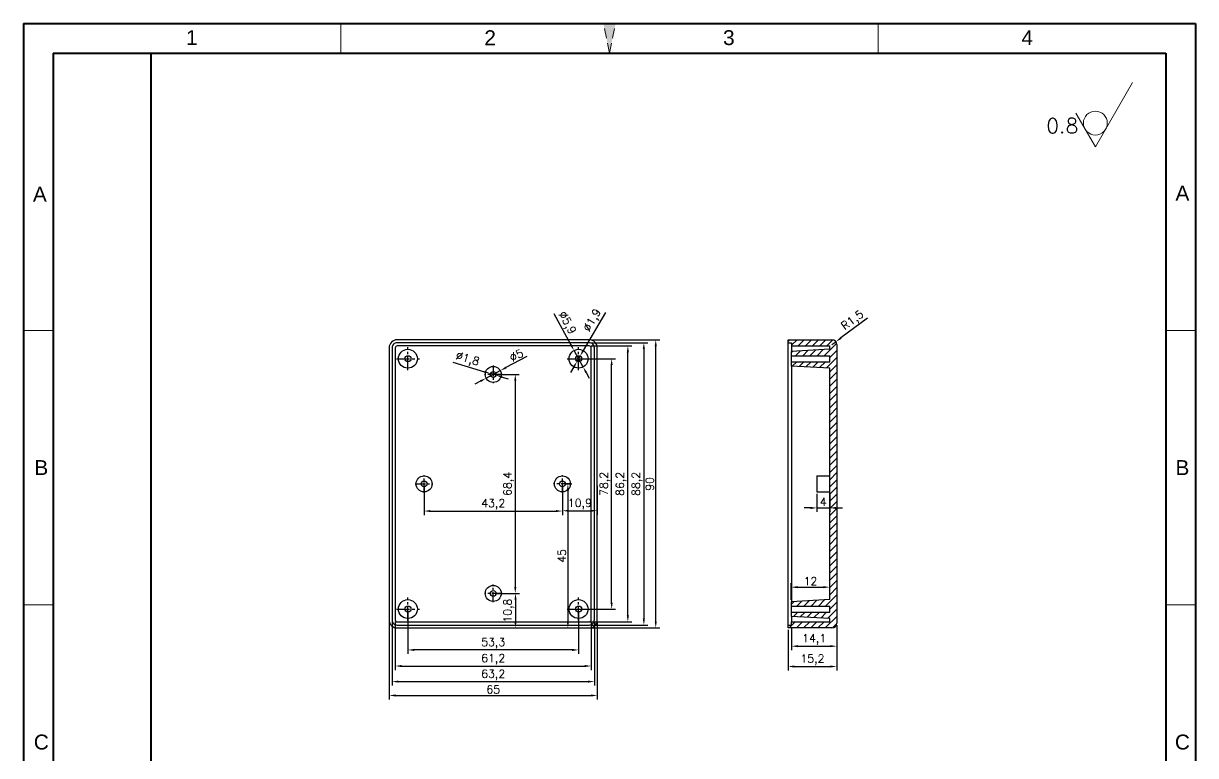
# Model space of a CAD drawing. Header units: millimetres. Extents: x 16528 to 16894, y 609 to 1143.
# Drawn here: x 16528.2 to 16894.2, y 914.5 to 1143.2 of the extents above; entities that cross this region are included whole.
import ezdxf
from ezdxf.enums import TextEntityAlignment as Align

# ---------------------------------------------------------------- set-up
doc = ezdxf.new("R2010")
doc.units = ezdxf.units.MM
for name, pattern in [('ACAD_ISO10W100', [18, 12, -3, 0, -3]), ('CENTER', [50.8, 31.75, -6.35, 6.35, -6.35]), ('HIDDEN2', [4.7625, 3.175, -1.5875])]:
    doc.linetypes.add(name, pattern=pattern)
for name, color, linetype, lineweight in [('dim', 82, 'Continuous', 9), ('图层1', 7, 'ACAD_ISO10W100', 15), ('图层4', 7, 'Continuous', 40), ('图层5', 7, 'HIDDEN2', 15), ('细实线', 3, 'Continuous', 18)]:
    doc.layers.add(name, color=color, linetype=linetype, lineweight=lineweight)
doc.layers.add('尺寸线', color=7, linetype='Continuous')
doc.styles.get("Standard").update_dxf_attribs({"font": 'txt', "bigfont": 'gbcbig.shx'})
doc.styles.add('样式 3', font='arial.ttf', dxfattribs={"height": 3.8})
doc.dimstyles.new('ISO-25', dxfattribs={"dimtxt": 2.5, "dimasz": 2.5, "dimexe": 1.25, "dimexo": 0.625, "dimtad": 1, "dimtxsty": 'Standard', "dimcen": 2.5, "dimadec": 0, "dimazin": 0, "dimtfac": 1, "dimtmove": 0, "dimatfit": 3, "dimfxl": 0, "dimarcsym": 0})

# ---------------------------------------------------------------- blocks, each defined once
blk = doc.blocks.new('*D408')
at = {"layer": 'Defpoints', "color": 0}
for p in [(16648.27, 960.25), (16701.57, 960.25), (16648.27, 947.48)]:
    blk.add_point(p, dxfattribs=at)
at = {"layer": 'dim', "color": 0, "lineweight": -2}
for p, q in [((16648.27, 959.62), (16648.27, 946.23)), ((16701.57, 959.62), (16701.57, 946.23)), ((16699.57, 947.48), (16650.27, 947.48))]:
    blk.add_line(p, q, dxfattribs=at)
at = {"layer": 'dim', "color": 0}
for points in [[(16650.27, 947.81), (16650.27, 947.14), (16648.27, 947.48)], [(16699.57, 947.81), (16699.57, 947.14), (16701.57, 947.48)]]:
    blk.add_solid(points, dxfattribs=at)
at = {"layer": 'dim', "color": 0, "insert": (16674.92, 949.56), "char_height": 2.5, "attachment_point": 5}
blk.add_mtext('53,3', dxfattribs=at)
blk = doc.blocks.new('*D409')
at = {"layer": 'Defpoints', "color": 0}
for p in [(16644.32, 956.85), (16705.52, 956.85), (16705.52, 942.46)]:
    blk.add_point(p, dxfattribs=at)
at = {"layer": 'dim', "color": 0, "lineweight": -2}
for p, q in [((16644.32, 956.22), (16644.32, 941.21)), ((16705.52, 956.22), (16705.52, 941.21)), ((16646.32, 942.46), (16703.52, 942.46))]:
    blk.add_line(p, q, dxfattribs=at)
at = {"layer": 'dim', "color": 0}
for points in [[(16646.32, 942.79), (16646.32, 942.12), (16644.32, 942.46)], [(16703.52, 942.79), (16703.52, 942.12), (16705.52, 942.46)]]:
    blk.add_solid(points, dxfattribs=at)
at = {"layer": 'dim', "color": 0, "insert": (16674.92, 944.54), "char_height": 2.5, "attachment_point": 5}
blk.add_mtext('61,2', dxfattribs=at)
blk = doc.blocks.new('*D410')
at = {"layer": 'Defpoints', "color": 0}
for p in [(16643.32, 956.85), (16706.52, 956.85), (16706.52, 937.59)]:
    blk.add_point(p, dxfattribs=at)
at = {"layer": 'dim', "color": 0, "lineweight": -2}
for p, q in [((16643.32, 956.22), (16643.32, 936.34)), ((16706.52, 956.22), (16706.52, 936.34)), ((16645.32, 937.59), (16704.52, 937.59))]:
    blk.add_line(p, q, dxfattribs=at)
at = {"layer": 'dim', "color": 0}
for points in [[(16645.32, 937.92), (16645.32, 937.26), (16643.32, 937.59)], [(16704.52, 937.92), (16704.52, 937.26), (16706.52, 937.59)]]:
    blk.add_solid(points, dxfattribs=at)
at = {"layer": 'dim', "color": 0, "insert": (16674.92, 939.67), "char_height": 2.5, "attachment_point": 5}
blk.add_mtext('63,2', dxfattribs=at)
blk = doc.blocks.new('*D411')
at = {"layer": 'Defpoints', "color": 0}
for p in [(16642.42, 956.85), (16707.42, 956.85), (16707.42, 933.25)]:
    blk.add_point(p, dxfattribs=at)
at = {"layer": 'dim', "color": 0, "lineweight": -2}
for p, q in [((16642.42, 956.22), (16642.42, 932)), ((16707.42, 956.22), (16707.42, 932)), ((16644.42, 933.25), (16705.42, 933.25))]:
    blk.add_line(p, q, dxfattribs=at)
at = {"layer": 'dim', "color": 0}
for points in [[(16644.42, 933.59), (16644.42, 932.92), (16642.42, 933.25)], [(16705.42, 933.59), (16705.42, 932.92), (16707.42, 933.25)]]:
    blk.add_solid(points, dxfattribs=at)
at = {"layer": 'dim', "color": 0, "insert": (16674.92, 935.13), "char_height": 2.5, "attachment_point": 5}
blk.add_mtext('65', dxfattribs=at)
blk = doc.blocks.new('*D412')
at = {"layer": 'Defpoints', "color": 0}
for p in [(16674.92, 1033.55), (16674.92, 965.15), (16681.81, 965.15)]:
    blk.add_point(p, dxfattribs=at)
at = {"layer": 'dim', "color": 0, "lineweight": -2}
for p, q in [((16675.55, 1033.55), (16683.06, 1033.55)), ((16681.81, 1031.55), (16681.81, 967.15)), ((16675.55, 965.15), (16683.06, 965.15))]:
    blk.add_line(p, q, dxfattribs=at)
at = {"layer": 'dim', "color": 0}
for points in [[(16681.48, 1031.55), (16682.15, 1031.55), (16681.81, 1033.55)], [(16681.48, 967.15), (16682.15, 967.15), (16681.81, 965.15)]]:
    blk.add_solid(points, dxfattribs=at)
at = {"layer": 'dim', "color": 0, "insert": (16679.73, 999.35), "char_height": 2.5, "attachment_point": 5, "rotation": 90}
blk.add_mtext('68,4', dxfattribs=at)
blk = doc.blocks.new('*D413')
at = {"layer": 'Defpoints', "color": 0}
for p in [(16653.32, 999.35), (16696.52, 999.35), (16696.52, 990.87)]:
    blk.add_point(p, dxfattribs=at)
at = {"layer": 'dim', "color": 0, "lineweight": -2}
for p, q in [((16653.32, 998.72), (16653.32, 989.62)), ((16696.52, 998.72), (16696.52, 989.62)), ((16655.32, 990.87), (16694.52, 990.87))]:
    blk.add_line(p, q, dxfattribs=at)
at = {"layer": 'dim', "color": 0}
for points in [[(16655.32, 991.2), (16655.32, 990.53), (16653.32, 990.87)], [(16694.52, 991.2), (16694.52, 990.53), (16696.52, 990.87)]]:
    blk.add_solid(points, dxfattribs=at)
at = {"layer": 'dim', "color": 0, "insert": (16674.92, 992.95), "char_height": 2.5, "attachment_point": 5}
blk.add_mtext('43,2', dxfattribs=at)
blk = doc.blocks.new('*D414')
at = {"layer": 'Defpoints', "color": 0}
for p in [(16696.52, 999.35), (16696.52, 954.35), (16698.24, 954.35)]:
    blk.add_point(p, dxfattribs=at)
at = {"layer": 'dim', "color": 0, "lineweight": -2}
for p, q in [((16697.15, 999.35), (16699.49, 999.35)), ((16698.24, 997.35), (16698.24, 956.35)), ((16697.15, 954.35), (16699.49, 954.35))]:
    blk.add_line(p, q, dxfattribs=at)
at = {"layer": 'dim', "color": 0}
for points in [[(16697.91, 997.35), (16698.57, 997.35), (16698.24, 999.35)], [(16697.91, 956.35), (16698.57, 956.35), (16698.24, 954.35)]]:
    blk.add_solid(points, dxfattribs=at)
at = {"layer": 'dim', "color": 0, "insert": (16696.37, 976.85), "char_height": 2.5, "attachment_point": 5, "rotation": 90}
blk.add_mtext('45', dxfattribs=at)
blk = doc.blocks.new('*D415')
at = {"layer": 'Defpoints', "color": 0}
for p in [(16696.52, 999.35), (16707.42, 999.35), (16707.42, 990.96)]:
    blk.add_point(p, dxfattribs=at)
at = {"layer": 'dim', "color": 0, "lineweight": -2}
for p, q in [((16696.52, 998.72), (16696.52, 989.71)), ((16707.42, 998.72), (16707.42, 989.71)), ((16698.52, 990.96), (16705.42, 990.96))]:
    blk.add_line(p, q, dxfattribs=at)
at = {"layer": 'dim', "color": 0}
for points in [[(16698.52, 991.29), (16698.52, 990.63), (16696.52, 990.96)], [(16705.42, 991.29), (16705.42, 990.63), (16707.42, 990.96)]]:
    blk.add_solid(points, dxfattribs=at)
at = {"layer": 'dim', "color": 0, "insert": (16701.97, 993.04), "char_height": 2.5, "attachment_point": 5}
blk.add_mtext('10,9', dxfattribs=at)
blk = doc.blocks.new('*D416')
at = {"layer": 'Defpoints', "color": 0}
for p in [(16674.92, 965.15), (16674.92, 954.35), (16681.87, 954.35)]:
    blk.add_point(p, dxfattribs=at)
at = {"layer": 'dim', "color": 0, "lineweight": -2}
for p, q in [((16675.55, 965.15), (16683.12, 965.15)), ((16681.87, 963.15), (16681.87, 956.35)), ((16675.55, 954.35), (16683.12, 954.35))]:
    blk.add_line(p, q, dxfattribs=at)
at = {"layer": 'dim', "color": 0}
for points in [[(16681.54, 963.15), (16682.21, 963.15), (16681.87, 965.15)], [(16681.54, 956.35), (16682.21, 956.35), (16681.87, 954.35)]]:
    blk.add_solid(points, dxfattribs=at)
at = {"layer": 'dim', "color": 0, "insert": (16679.79, 959.75), "char_height": 2.5, "attachment_point": 5, "rotation": 90}
blk.add_mtext('10,8', dxfattribs=at)
blk = doc.blocks.new('*D417')
at = {"layer": 'Defpoints', "color": 0}
for p in [(16701.57, 1038.45), (16711.9, 1038.45), (16701.57, 960.25)]:
    blk.add_point(p, dxfattribs=at)
at = {"layer": 'dim', "color": 0, "lineweight": -2}
for p, q in [((16702.2, 1038.45), (16713.15, 1038.45)), ((16711.9, 962.25), (16711.9, 1036.45)), ((16702.2, 960.25), (16713.15, 960.25))]:
    blk.add_line(p, q, dxfattribs=at)
at = {"layer": 'dim', "color": 0}
for points in [[(16711.57, 1036.45), (16712.23, 1036.45), (16711.9, 1038.45)], [(16711.57, 962.25), (16712.23, 962.25), (16711.9, 960.25)]]:
    blk.add_solid(points, dxfattribs=at)
at = {"layer": 'dim', "color": 0, "insert": (16709.82, 999.35), "char_height": 2.5, "attachment_point": 5, "rotation": 90}
blk.add_mtext('78,2', dxfattribs=at)
blk = doc.blocks.new('*D418')
at = {"layer": 'Defpoints', "color": 0}
for p in [(16704.92, 1042.45), (16716.96, 1042.45), (16704.92, 956.25)]:
    blk.add_point(p, dxfattribs=at)
at = {"layer": 'dim', "color": 0, "lineweight": -2}
for p, q in [((16705.55, 1042.45), (16718.21, 1042.45)), ((16716.96, 958.25), (16716.96, 1040.45)), ((16705.55, 956.25), (16718.21, 956.25))]:
    blk.add_line(p, q, dxfattribs=at)
at = {"layer": 'dim', "color": 0}
for points in [[(16716.63, 1040.45), (16717.3, 1040.45), (16716.96, 1042.45)], [(16716.63, 958.25), (16717.3, 958.25), (16716.96, 956.25)]]:
    blk.add_solid(points, dxfattribs=at)
at = {"layer": 'dim', "color": 0, "insert": (16714.88, 999.35), "char_height": 2.5, "attachment_point": 5, "rotation": 90}
blk.add_mtext('86,2', dxfattribs=at)
blk = doc.blocks.new('*D419')
at = {"layer": 'Defpoints', "color": 0}
for p in [(16704.92, 1043.45), (16704.92, 955.25), (16721.96, 955.25)]:
    blk.add_point(p, dxfattribs=at)
at = {"layer": 'dim', "color": 0, "lineweight": -2}
for p, q in [((16705.55, 1043.45), (16723.21, 1043.45)), ((16721.96, 1041.45), (16721.96, 957.25)), ((16705.55, 955.25), (16723.21, 955.25))]:
    blk.add_line(p, q, dxfattribs=at)
at = {"layer": 'dim', "color": 0}
for points in [[(16721.62, 1041.45), (16722.29, 1041.45), (16721.96, 1043.45)], [(16721.62, 957.25), (16722.29, 957.25), (16721.96, 955.25)]]:
    blk.add_solid(points, dxfattribs=at)
at = {"layer": 'dim', "color": 0, "insert": (16719.87, 999.35), "char_height": 2.5, "attachment_point": 5, "rotation": 90}
blk.add_mtext('88,2', dxfattribs=at)
blk = doc.blocks.new('*D420')
at = {"layer": 'Defpoints', "color": 0}
for p in [(16704.92, 1044.35), (16725.67, 1044.35), (16704.92, 954.35)]:
    blk.add_point(p, dxfattribs=at)
at = {"layer": 'dim', "color": 0, "lineweight": -2}
for p, q in [((16705.55, 1044.35), (16726.92, 1044.35)), ((16725.67, 956.35), (16725.67, 1042.35)), ((16705.55, 954.35), (16726.92, 954.35))]:
    blk.add_line(p, q, dxfattribs=at)
at = {"layer": 'dim', "color": 0}
for points in [[(16725.34, 1042.35), (16726.01, 1042.35), (16725.67, 1044.35)], [(16725.34, 956.35), (16726.01, 956.35), (16725.67, 954.35)]]:
    blk.add_solid(points, dxfattribs=at)
at = {"layer": 'dim', "color": 0, "insert": (16723.8, 999.35), "char_height": 2.5, "attachment_point": 5, "rotation": 90}
blk.add_mtext('90', dxfattribs=at)
blk = doc.blocks.new('*D421')
at = {"layer": 'Defpoints', "color": 0}
for p in [(16782.19, 955.85), (16766.99, 954.35), (16782.19, 942.31)]:
    blk.add_point(p, dxfattribs=at)
at = {"layer": 'dim', "color": 0, "lineweight": -2}
for p, q in [((16766.99, 953.72), (16766.99, 941.06)), ((16782.19, 955.22), (16782.19, 941.06)), ((16768.99, 942.31), (16780.19, 942.31))]:
    blk.add_line(p, q, dxfattribs=at)
at = {"layer": 'dim', "color": 0}
for points in [[(16768.99, 942.64), (16768.99, 941.97), (16766.99, 942.31)], [(16780.19, 942.64), (16780.19, 941.97), (16782.19, 942.31)]]:
    blk.add_solid(points, dxfattribs=at)
at = {"layer": 'dim', "color": 0, "insert": (16774.59, 944.39), "char_height": 2.5, "attachment_point": 5}
blk.add_mtext('15,2', dxfattribs=at)
blk = doc.blocks.new('*D422')
at = {"layer": 'Defpoints', "color": 0}
for p in [(16782.19, 955.85), (16768.09, 955.25), (16782.19, 948.65)]:
    blk.add_point(p, dxfattribs=at)
at = {"layer": 'dim', "color": 0, "lineweight": -2}
for p, q in [((16768.09, 954.62), (16768.09, 947.4)), ((16782.19, 955.22), (16782.19, 947.4)), ((16770.09, 948.65), (16780.19, 948.65))]:
    blk.add_line(p, q, dxfattribs=at)
at = {"layer": 'dim', "color": 0}
for points in [[(16770.09, 948.99), (16770.09, 948.32), (16768.09, 948.65)], [(16780.19, 948.99), (16780.19, 948.32), (16782.19, 948.65)]]:
    blk.add_solid(points, dxfattribs=at)
at = {"layer": 'dim', "color": 0, "insert": (16775.14, 950.74), "char_height": 2.5, "attachment_point": 5}
blk.add_mtext('14,1', dxfattribs=at)
blk = doc.blocks.new('*D423')
at = {"layer": 'Defpoints', "color": 0}
for p in [(16779.99, 967.08), (16779.99, 963.2), (16767.99, 962.55)]:
    blk.add_point(p, dxfattribs=at)
at = {"layer": 'dim', "color": 0, "lineweight": -2}
for p, q in [((16767.99, 963.18), (16767.99, 968.33)), ((16769.99, 967.08), (16777.99, 967.08)), ((16779.99, 963.82), (16779.99, 968.33))]:
    blk.add_line(p, q, dxfattribs=at)
at = {"layer": 'dim', "color": 0}
for points in [[(16769.99, 967.42), (16769.99, 966.75), (16767.99, 967.08)], [(16777.99, 967.42), (16777.99, 966.75), (16779.99, 967.08)]]:
    blk.add_solid(points, dxfattribs=at)
at = {"layer": 'dim', "color": 0, "insert": (16773.99, 968.96), "char_height": 2.5, "attachment_point": 5}
blk.add_mtext('12', dxfattribs=at)
blk = doc.blocks.new('*D424')
at = {"layer": 'Defpoints', "color": 0}
for p in [(16775.99, 996.85), (16779.99, 996.85), (16779.99, 991.84)]:
    blk.add_point(p, dxfattribs=at)
at = {"layer": 'dim', "color": 0, "lineweight": -2}
for p, q in [((16775.99, 996.22), (16775.99, 990.59)), ((16779.99, 996.22), (16779.99, 990.59)), ((16773.99, 991.84), (16771.99, 991.84)), ((16775.99, 991.84), (16779.99, 991.84)), ((16781.99, 991.84), (16783.99, 991.84))]:
    blk.add_line(p, q, dxfattribs=at)
at = {"layer": 'dim', "color": 0}
for points in [[(16773.99, 992.17), (16773.99, 991.5), (16775.99, 991.84)], [(16781.99, 992.17), (16781.99, 991.5), (16779.99, 991.84)]]:
    blk.add_solid(points, dxfattribs=at)
at = {"layer": 'dim', "color": 0, "insert": (16777.99, 993.71), "char_height": 2.5, "attachment_point": 5}
blk.add_mtext('4', dxfattribs=at)
blk = doc.blocks.new('*D425')
at = {"layer": 'Defpoints', "color": 0}
for p in [(16700.15, 1041.03), (16702.99, 1035.86)]:
    blk.add_point(p, dxfattribs=at)
at = {"layer": 'dim', "color": 0, "lineweight": -2}
for p, q in [((16693.81, 1052.57), (16699.19, 1042.78)), ((16702.99, 1035.86), (16700.15, 1041.03)), ((16703.96, 1034.11), (16704.92, 1032.36))]:
    blk.add_line(p, q, dxfattribs=at)
at = {"layer": 'dim', "color": 0}
for points in [[(16699.48, 1042.94), (16698.9, 1042.62), (16700.15, 1041.03)], [(16704.25, 1034.27), (16703.67, 1033.95), (16702.99, 1035.86)]]:
    blk.add_solid(points, dxfattribs=at)
at = {"layer": 'dim', "color": 0, "insert": (16697.84, 1049.56), "char_height": 2.5, "attachment_point": 5, "rotation": 298.7974}
blk.add_mtext('∅5,9', dxfattribs=at)
blk = doc.blocks.new('*D426')
at = {"layer": 'Defpoints', "color": 0}
for p in [(16701.1, 1037.62), (16702.05, 1039.27)]:
    blk.add_point(p, dxfattribs=at)
at = {"layer": 'dim', "color": 0, "lineweight": -2}
for p, q in [((16709.95, 1052.9), (16703.05, 1041)), ((16700.09, 1035.89), (16699.09, 1034.16)), ((16701.1, 1037.62), (16702.05, 1039.27))]:
    blk.add_line(p, q, dxfattribs=at)
at = {"layer": 'dim', "color": 0}
for points in [[(16702.76, 1041.17), (16703.34, 1040.83), (16702.05, 1039.27)], [(16699.81, 1036.06), (16700.38, 1035.73), (16701.1, 1037.62)]]:
    blk.add_solid(points, dxfattribs=at)
at = {"layer": 'dim', "color": 0, "insert": (16706.06, 1050.34), "char_height": 2.5, "attachment_point": 5, "rotation": 59.9086}
blk.add_mtext('∅1,9', dxfattribs=at)
blk = doc.blocks.new('*D427')
at = {"layer": 'Defpoints', "color": 0}
for p in [(16672.72, 1032.37), (16677.13, 1034.72)]:
    blk.add_point(p, dxfattribs=at)
at = {"layer": 'dim', "color": 0, "lineweight": -2}
for p, q in [((16685.45, 1039.13), (16678.9, 1035.66)), ((16672.72, 1032.37), (16677.13, 1034.72)), ((16670.95, 1031.44), (16669.18, 1030.5))]:
    blk.add_line(p, q, dxfattribs=at)
at = {"layer": 'dim', "color": 0}
for points in [[(16678.74, 1035.95), (16679.05, 1035.36), (16677.13, 1034.72)], [(16670.79, 1031.73), (16671.1, 1031.14), (16672.72, 1032.37)]]:
    blk.add_solid(points, dxfattribs=at)
at = {"layer": 'dim', "color": 0, "insert": (16682.18, 1039.52), "char_height": 2.5, "attachment_point": 5, "rotation": 27.9508}
blk.add_mtext('∅5', dxfattribs=at)
blk = doc.blocks.new('*D428')
at = {"layer": 'Defpoints', "color": 0}
for p in [(16674.06, 1033.81), (16675.78, 1033.29)]:
    blk.add_point(p, dxfattribs=at)
at = {"layer": 'dim', "color": 0, "lineweight": -2}
for p, q in [((16662.26, 1037.39), (16672.15, 1034.39)), ((16675.78, 1033.29), (16674.06, 1033.81)), ((16677.7, 1032.71), (16679.61, 1032.12))]:
    blk.add_line(p, q, dxfattribs=at)
at = {"layer": 'dim', "color": 0}
for points in [[(16672.25, 1034.71), (16672.05, 1034.07), (16674.06, 1033.81)], [(16677.8, 1033.02), (16677.6, 1032.39), (16675.78, 1033.29)]]:
    blk.add_solid(points, dxfattribs=at)
at = {"layer": 'dim', "color": 0, "insert": (16666.85, 1038.17), "char_height": 2.5, "attachment_point": 5, "rotation": 343.136}
blk.add_mtext('∅1,8', dxfattribs=at)
blk = doc.blocks.new('*D438')
at = {"layer": 'Defpoints', "color": 0}
for p in [(16781.9, 1043.74), (16780.69, 1042.85)]:
    blk.add_point(p, dxfattribs=at)
at = {"layer": 'dim', "color": 0, "lineweight": -2}
for p, q in [((16791.82, 1051.07), (16783.51, 1044.93)), ((16780.69, 1042.85), (16781.9, 1043.74))]:
    blk.add_line(p, q, dxfattribs=at)
at = {"layer": 'dim', "color": 0}
blk.add_solid([(16783.31, 1045.19), (16783.7, 1044.66), (16781.9, 1043.74)], dxfattribs=at)
at = {"layer": 'dim', "color": 0, "insert": (16787.23, 1050.27), "char_height": 2.5, "attachment_point": 5, "rotation": 36.4702}
blk.add_mtext('R1,5', dxfattribs=at)

msp = doc.modelspace()

# ---------------------------------------------------------------- hatches: boundary and pattern name
h = msp.add_hatch()
h.set_pattern_fill('ANSI31', color=8, scale=0.5, style=0)
h.set_pattern_definition([(45, (-53.9316, 14.6452), (-1.12253202, 1.12253202), [])])
h.paths.add_polyline_path([(16779.991, 1041.396), (16767.991, 1040.75), (16767.991, 1039.396), (16779.991, 1039.396), (16779.991, 1037.496), (16767.991, 1037.496), (16767.991, 1036.142), (16779.991, 1035.496), (16779.991, 963.196), (16767.991, 962.55), (16767.991, 961.196), (16779.991, 961.196), (16779.991, 959.296), (16767.991, 959.296), (16767.991, 957.942), (16779.991, 957.296), (16779.991, 956.246), (16768.091, 956.246), (16768.091, 955.246), (16766.991, 955.246), (16766.991, 954.346), (16780.691, 954.346, 0.4142136), (16782.191, 955.846), (16782.191, 1042.846, 0.4142136), (16780.691, 1044.346), (16766.991, 1044.346), (16766.991, 1043.446), (16768.091, 1043.446), (16768.091, 1042.446), (16779.991, 1042.446)])
at = {"layer": '图层5'}
msp.add_hatch(color=0, dxfattribs=at).paths.add_polyline_path([(16711.231, 1133.869), (16709.313, 1143.187), (16713.149, 1143.187)])

# ---------------------------------------------------------------- linework, layer by layer
for p, q in [((16766.991, 954.346), (16766.991, 1044.346)), ((16766.991, 1044.346), (16780.691, 1044.346)), ((16766.991, 1043.446), (16768.091, 1043.446)), ((16768.091, 1043.446), (16768.091, 1042.446)), ((16779.991, 1041.396), (16767.991, 1040.75)), ((16767.991, 1040.75), (16767.991, 1036.142)), ((16768.091, 1042.446), (16779.991, 1042.446)), ((16768.091, 1042.446), (16768.091, 1040.756)), ((16779.991, 1041.396), (16779.991, 1042.446)), ((16782.191, 1042.846), (16782.191, 955.846)), ((16767.991, 1039.396), (16779.991, 1039.396)), ((16767.991, 1037.496), (16779.991, 1037.496)), ((16779.991, 1035.496), (16767.991, 1036.142)), ((16768.091, 1036.137), (16768.091, 962.556)), ((16779.991, 1037.496), (16779.991, 1039.396)), ((16779.991, 963.196), (16779.991, 1035.496)), ((16775.991, 1001.846), (16779.991, 1001.846)), ((16775.991, 1001.846), (16775.991, 996.846)), ((16775.991, 996.846), (16779.991, 996.846)), ((16779.991, 963.196), (16767.991, 962.55)), ((16767.991, 962.55), (16767.991, 957.942)), ((16767.991, 961.196), (16779.991, 961.196)), ((16767.991, 959.296), (16779.991, 959.296)), ((16779.991, 959.296), (16779.991, 961.196)), ((16779.991, 957.296), (16767.991, 957.942)), ((16768.091, 957.937), (16768.091, 956.246)), ((16768.091, 956.246), (16779.991, 956.246)), ((16768.091, 955.246), (16768.091, 956.246)), ((16779.991, 956.246), (16779.991, 957.296)), ((16766.991, 955.246), (16768.091, 955.246)), ((16780.691, 954.346), (16766.991, 954.346))]:
    msp.add_line(p, q)
at = {"color": 1, "linetype": 'CENTER', "ltscale": 0.13}
for p, q in [((16648.274, 1034.871), (16648.274, 1042.021)), ((16701.574, 1034.871), (16701.574, 1042.021)), ((16644.699, 1038.446), (16651.849, 1038.446)), ((16697.999, 1038.446), (16705.149, 1038.446)), ((16648.274, 956.671), (16648.274, 963.821)), ((16701.574, 956.671), (16701.574, 963.821)), ((16644.699, 960.246), (16651.849, 960.246)), ((16697.999, 960.246), (16705.149, 960.246))]:
    msp.add_line(p, q, dxfattribs=at)
at = {"color": 1, "linetype": 'CENTER', "ltscale": 0.1}
for p, q in [((16674.924, 1036.296), (16674.924, 1030.796)), ((16677.674, 1033.546), (16672.174, 1033.546)), ((16650.574, 999.346), (16656.074, 999.346)), ((16653.324, 996.596), (16653.324, 1002.096)), ((16699.274, 999.346), (16693.774, 999.346)), ((16696.524, 996.596), (16696.524, 1002.096)), ((16674.924, 962.396), (16674.924, 967.896)), ((16677.674, 965.146), (16672.174, 965.146))]:
    msp.add_line(p, q, dxfattribs=at)
for points in [[(16642.424, 1041.846), (16642.424, 956.846, 0.4142136), (16644.924, 954.346), (16704.924, 954.346, 0.4142136), (16707.424, 956.846), (16707.424, 1041.846, 0.4142136), (16704.924, 1044.346), (16644.924, 1044.346, 0.4142136)], [(16643.324, 1041.846), (16643.324, 956.846, 0.4142136), (16644.924, 955.246), (16704.924, 955.246, 0.4142136), (16706.524, 956.846), (16706.524, 1041.846, 0.4142136), (16704.924, 1043.446), (16644.924, 1043.446, 0.4142136)], [(16644.324, 1041.846), (16644.324, 956.846, 0.4142136), (16644.924, 956.246), (16704.924, 956.246, 0.4142136), (16705.524, 956.846), (16705.524, 1041.846, 0.4142136), (16704.924, 1042.446), (16644.924, 1042.446, 0.4142136)]]:
    msp.add_lwpolyline(points, format="xyb", close=True)
for centre, radius in [((16648.274, 1038.446), 2.95), ((16701.574, 1038.446), 2.95), ((16648.274, 1038.446), 0.95), ((16674.924, 1033.546), 2.5), ((16701.574, 1038.446), 0.95), ((16674.924, 1033.546), 0.9), ((16653.324, 999.346), 2.5), ((16653.324, 999.346), 0.9), ((16696.524, 999.346), 2.5), ((16696.524, 999.346), 0.9), ((16674.924, 965.146), 2.5), ((16648.274, 960.246), 2.95), ((16674.924, 965.146), 0.9), ((16701.574, 960.246), 2.95), ((16648.274, 960.246), 0.95), ((16701.574, 960.246), 0.95)]:
    msp.add_circle(centre, radius)
for centre, start, end in [((16780.691, 1042.846), 0, 90), ((16780.691, 955.846), 270, 0)]:
    msp.add_arc(centre, 1.5, start, end)
at = {"layer": '图层1', "color": 0}
for p, q in [((16627.368, 1133.869), (16627.368, 1143.187)), ((16795.093, 1133.869), (16795.093, 1143.187)), ((16537.542, 1047.304), (16528.224, 1047.304)), ((16894.238, 1047.304), (16884.92, 1047.304)), ((16537.542, 961.577), (16528.224, 961.577)), ((16894.238, 961.577), (16884.92, 961.577))]:
    msp.add_line(p, q, dxfattribs=at)
at = {"layer": '图层4', "color": 0}
msp.add_line((16568.126, 617.833), (16568.126, 1133.869), dxfattribs=at)
at = {"layer": '图层5', "color": 0}
for q in [(16709.313, 1143.187), (16713.149, 1143.187)]:
    msp.add_line((16711.231, 1133.869), q, dxfattribs=at)
at = {"layer": '尺寸线', "color": 0, "lineweight": 40}
for p, q in [((16528.224, 1143.187), (16894.238, 1143.187)), ((16528.224, 1143.187), (16528.224, 608.515)), ((16894.238, 1143.187), (16894.238, 608.515)), ((16537.542, 1133.869), (16884.92, 1133.869)), ((16537.542, 1133.869), (16537.542, 617.833)), ((16884.92, 1133.869), (16884.92, 617.833))]:
    msp.add_line(p, q, dxfattribs=at)
at = {"layer": '细实线', "color": 0}
for p, q in [((16862.947, 1104.607), (16874.594, 1124.781)), ((16856.881, 1115.114), (16862.947, 1104.607))]:
    msp.add_line(p, q, dxfattribs=at)
msp.add_circle((16862.947, 1112.062), 3.727, dxfattribs=at)

# ---------------------------------------------------------------- texts
at = {"layer": '图层1', "color": 0, "style": '样式 3'}
for s, p in [('B', (16533.799, 1004.44)), ('B', (16890.132, 1004.44)), ('C', (16533.799, 918.714)), ('C', (16890.132, 918.714))]:
    msp.add_text(s, height=4.659, dxfattribs=at).set_placement(p, align=Align.MIDDLE)
at = {"layer": '图层5', "color": 0, "style": '样式 3'}
for s, p in [('1', (16580.778, 1138.753)), ('2', (16673.958, 1138.753)), ('3', (16748.503, 1138.753)), ('4', (16841.684, 1138.753)), ('A', (16533.346, 1089.827)), ('A', (16890.132, 1090.167))]:
    msp.add_text(s, height=4.659, dxfattribs=at).set_placement(p, align=Align.MIDDLE)
at = {"layer": '细实线', "color": 0, "insert": (16847.626, 1113.553), "char_height": 4.659, "width": 17.39429, "attachment_point": 1}
msp.add_mtext('0.8', dxfattribs=at)

# ---------------------------------------------------------------- dimensions: what is measured, and where the dimension line sits
at = {"layer": 'dim'}
dim = msp.add_diameter_dim_2p(p1=(16701.097, 1037.624), p2=(16702.05, 1039.268), dimstyle='ISO-25', override={"dimasz": 2}, dxfattribs=at)
dim.commit()
dim.dimension.update_dxf_attribs({"geometry": '*D426', "text_midpoint": (16707.861, 1049.296), "dimtype": 163})
for p1, p2, picture, middle in [((16702.995, 1035.861), (16700.153, 1041.031), '*D425', (16697.844, 1049.557)), ((16675.785, 1033.285), (16674.062, 1033.807), '*D428', (16666.851, 1038.17)), ((16672.715, 1032.375), (16677.132, 1034.718), '*D427', (16682.179, 1039.519))]:
    dim = msp.add_diameter_dim_2p(p1=p1, p2=p2, dimstyle='ISO-25', override={"dimasz": 2}, dxfattribs=at)
    dim.commit()
    dim.dimension.update_dxf_attribs({"geometry": picture, "text_midpoint": middle})
dim = msp.add_radius_dim(center=(16780.691, 1042.846), mpoint=(16781.898, 1043.738), dimstyle='ISO-25', override={"dimasz": 2}, dxfattribs=at)
dim.commit()
dim.dimension.update_dxf_attribs({"geometry": '*D438', "text_midpoint": (16787.227, 1050.268)})
for base, p1, p2, picture, middle in [((16725.674, 1044.346), (16704.924, 954.346), (16704.924, 1044.346), '*D420', (16723.799, 999.346)), ((16721.956, 955.246), (16704.924, 1043.446), (16704.924, 955.246), '*D419', (16719.872, 999.346)), ((16716.965, 1042.446), (16704.924, 956.246), (16704.924, 1042.446), '*D418', (16714.881, 999.346)), ((16711.9, 1038.446), (16701.574, 960.246), (16701.574, 1038.446), '*D417', (16709.817, 999.346)), ((16681.814, 965.146), (16674.924, 1033.546), (16674.924, 965.146), '*D412', (16679.731, 999.346)), ((16698.241, 954.346), (16696.524, 999.346), (16696.524, 954.346), '*D414', (16696.366, 976.846)), ((16681.873, 954.346), (16674.924, 965.146), (16674.924, 954.346), '*D416', (16679.79, 959.746))]:
    dim = msp.add_linear_dim(base=base, p1=p1, p2=p2, angle=90, dimstyle='ISO-25', override={"dimasz": 2}, dxfattribs=at)
    dim.commit()
    dim.dimension.update_dxf_attribs({"geometry": picture, "text_midpoint": middle})
for base, p1, p2, picture, middle in [((16696.524, 990.865), (16653.324, 999.346), (16696.524, 999.346), '*D413', (16674.924, 992.949)), ((16707.424, 990.962), (16696.524, 999.346), (16707.424, 999.346), '*D415', (16701.974, 993.045)), ((16779.991, 991.837), (16775.991, 996.846), (16779.991, 996.846), '*D424', (16777.991, 993.712)), ((16779.991, 967.085), (16767.991, 962.55), (16779.991, 963.196), '*D423', (16773.991, 968.96)), ((16648.274, 947.476), (16701.574, 960.246), (16648.274, 960.246), '*D408', (16674.924, 949.559)), ((16707.424, 933.252), (16642.424, 956.846), (16707.424, 956.846), '*D411', (16674.924, 935.127)), ((16706.524, 937.59), (16643.324, 956.846), (16706.524, 956.846), '*D410', (16674.924, 939.673)), ((16705.524, 942.455), (16644.324, 956.846), (16705.524, 956.846), '*D409', (16674.924, 944.539)), ((16782.191, 942.307), (16766.991, 954.346), (16782.191, 955.846), '*D421', (16774.591, 944.39)), ((16782.191, 948.653), (16768.091, 955.246), (16782.191, 955.846), '*D422', (16775.141, 950.736))]:
    dim = msp.add_linear_dim(base=base, p1=p1, p2=p2, dimstyle='ISO-25', override={"dimasz": 2}, dxfattribs=at)
    dim.commit()
    dim.dimension.update_dxf_attribs({"geometry": picture, "text_midpoint": middle})

doc.saveas('drawing.dxf')
